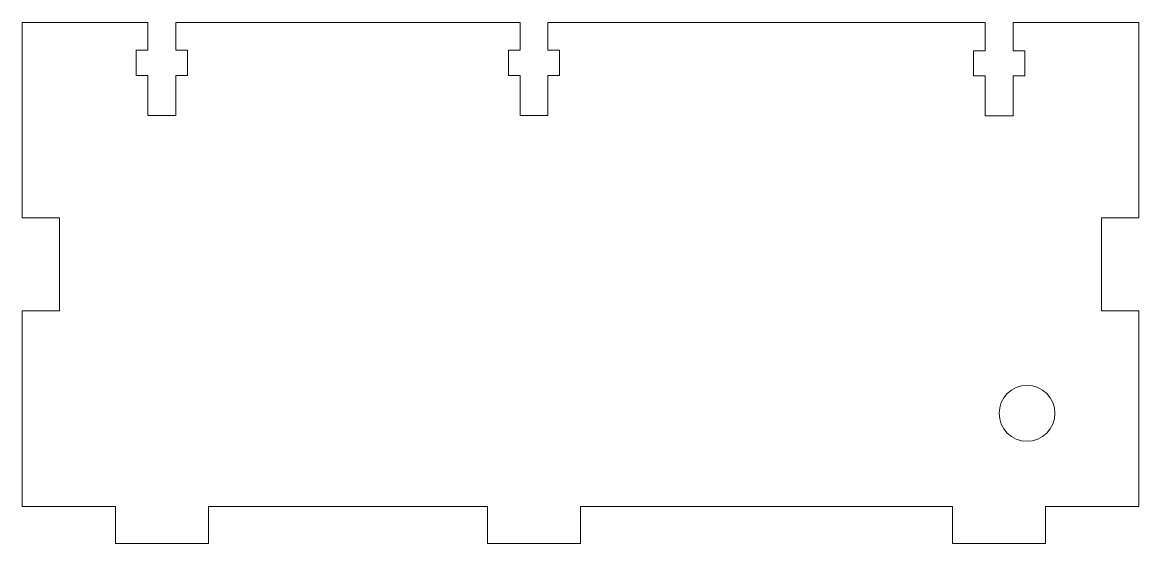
# Model space of a CAD drawing. Header units: millimetres. Extents: x 0 to 120, y -4 to 52.
import ezdxf

# ---------------------------------------------------------------- set-up
doc = ezdxf.new("R2010")
doc.units = ezdxf.units.MM

msp = doc.modelspace()

# ---------------------------------------------------------------- linework, layer by layer
at = {"color": 7, "linetype": 'Continuous', "lineweight": 15}
for p, q in [((0, 52), (13.5, 52)), ((0, 31), (0, 52)), ((13.5, 52), (13.5, 49)), ((16.5, 52), (53.5, 52)), ((16.5, 49), (16.5, 52)), ((53.5, 52), (53.5, 49)), ((56.5, 52), (103.5, 52)), ((56.5, 49), (56.5, 52)), ((103.5, 52), (103.5, 48.94)), ((106.5, 52), (120, 52)), ((106.5, 48.94), (106.5, 52)), ((120, 31), (120, 52)), ((12.25, 49), (12.25, 46.3)), ((13.5, 49), (12.25, 49)), ((17.75, 49), (16.5, 49)), ((17.75, 46.3), (17.75, 49)), ((52.25, 49), (52.25, 46.3)), ((53.5, 49), (52.25, 49)), ((57.75, 49), (56.5, 49)), ((57.75, 46.3), (57.75, 49)), ((102.25, 48.94), (102.25, 46.24)), ((103.5, 48.94), (102.25, 48.94)), ((107.75, 48.94), (106.5, 48.94)), ((107.75, 46.24), (107.75, 48.94)), ((12.25, 46.3), (13.5, 46.3)), ((13.5, 46.3), (13.5, 42)), ((16.5, 46.3), (17.75, 46.3)), ((16.5, 42), (16.5, 46.3)), ((52.25, 46.3), (53.5, 46.3)), ((53.5, 46.3), (53.5, 42)), ((56.5, 46.3), (57.75, 46.3)), ((56.5, 42), (56.5, 46.3)), ((102.25, 46.24), (103.5, 46.24)), ((103.5, 46.24), (103.5, 41.94)), ((106.5, 46.24), (107.75, 46.24)), ((106.5, 41.94), (106.5, 46.24)), ((13.5, 42), (16.5, 42)), ((53.5, 42), (56.5, 42)), ((103.5, 41.94), (106.5, 41.94)), ((0, 31), (4, 31)), ((4, 21), (4, 31)), ((116, 21), (116, 31)), ((120, 31), (116, 31)), ((0, 21), (4, 21)), ((0, 0), (0, 21)), ((120, 21), (116, 21)), ((120, 0), (120, 21)), ((0, 0), (10, 0)), ((10, 0), (10, -4)), ((20, 0), (20, -4)), ((20, 0), (50, 0)), ((50, 0), (50, -4)), ((60, 0), (60, -4)), ((60, 0), (100, 0)), ((100, 0), (100, -4)), ((110, 0), (110, -4)), ((110, 0), (120, 0)), ((10, -4), (20, -4)), ((50, -4), (60, -4)), ((100, -4), (110, -4))]:
    msp.add_line(p, q, dxfattribs=at)
msp.add_circle((108, 10), 3, dxfattribs=at)

doc.saveas('drawing.dxf')
